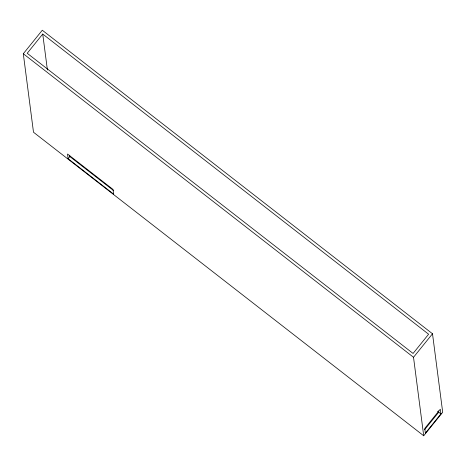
<?xml version="1.0" encoding="UTF-8"?>
<svg xmlns="http://www.w3.org/2000/svg" width="466" height="466" viewBox="0 0 466 466"><rect width="100%" height="100%" fill="white"/><g stroke="black" fill="none" stroke-linecap="round" stroke-linejoin="round"><path stroke-width="0.7" d="M23.3 53.741L42.289 30.226L432.506 333.767L442.7 412.259L423.711 435.774L33.494 132.233L23.3 53.741L413.517 357.282L423.711 435.774M42.732 34.047L27.214 53.27L413.074 353.455L428.609 334.215L42.732 34.047L47.404 69.97M68.112 158.696L67.506 154.019L113.028 189.429L113.64 194.112L68.112 158.696L69.842 156.559L69.667 155.225M413.517 357.282L432.506 333.767M424.573 429.734L438.739 412.189L438.564 410.855M440.906 413.878L425.371 433.118L424.759 428.44L440.3 409.2L440.906 413.878L437.591 411.297M69.842 156.559L113.657 190.646"/></g></svg>
